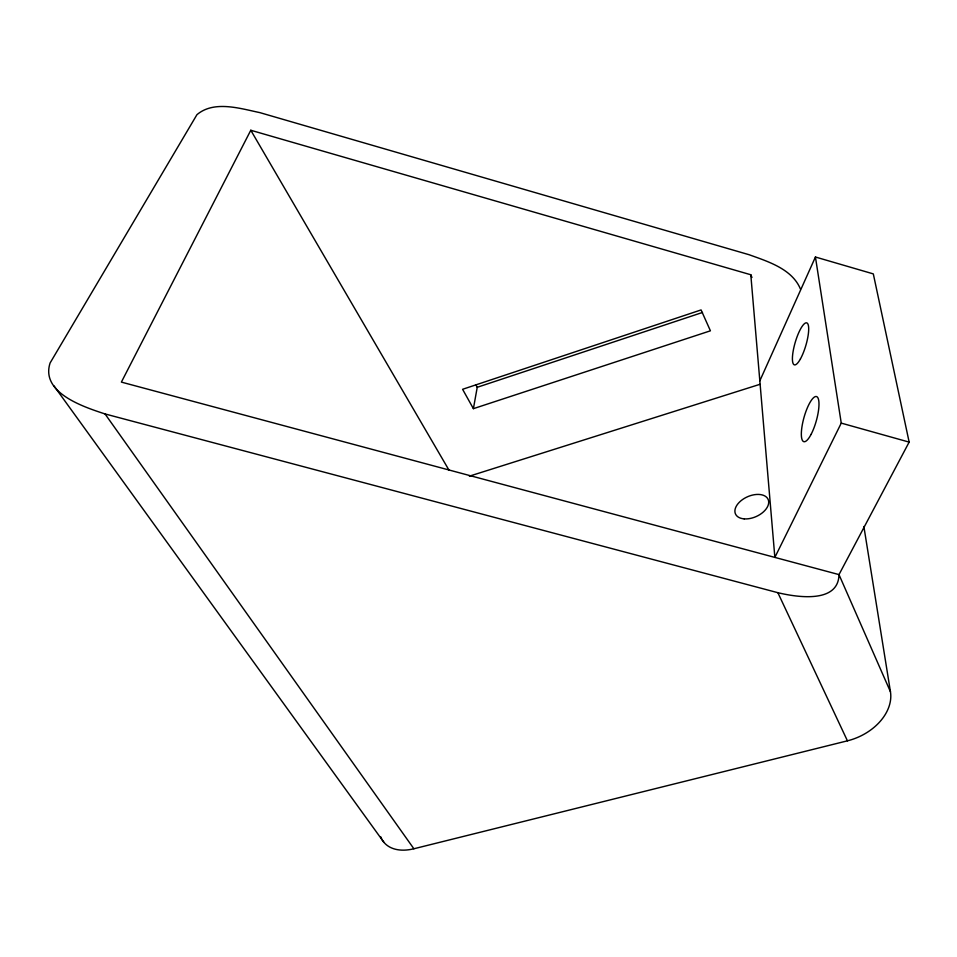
<?xml version="1.0" encoding="UTF-8"?>
<svg xmlns="http://www.w3.org/2000/svg" width="957" height="957" viewBox="0 0 957 957"><rect width="100%" height="100%" fill="white"/><g stroke="black" fill="none" stroke-linecap="round" stroke-linejoin="round"><path stroke-width="1.44" d="M473.404 408.663L462.59 389.296L701.074 309.936L710.417 330.811L473.404 408.663L477.232 387.298L475.82 384.738M759.834 380.826L815.436 257.014L873.31 273.893L909.15 442.11L838.99 574.607C838.464 603.891 796.451 597.156 777.862 592.694L105.019 413.938C83.821 406.976 40.35 392.837 50.099 362.978L196.927 114.696C214.033 100.162 240.087 108.5 259.861 112.627L749.092 254.718C768.004 261.548 792.193 268.953 800.471 289.11M815.436 257.014L841.251 423.114L774.859 557.405L750.802 274.755L250.794 130.26L121.383 382.106L838.99 574.607L890.453 691.779A49.226 35.612 -22.5 0 1 847.435 740.826L413.879 848.763A46.749 29.775 -38.7 0 1 380.635 836.645M477.232 387.298L702.498 312.46M469.373 476.167L759.942 384.319M841.251 423.114L909.15 442.11M53.987 385.91L383.913 842.327M105.019 413.938L413.879 848.763M250.794 130.26L449.12 470.365M777.862 592.694L847.435 740.826M750.802 274.755L751.951 277.47M863.872 526.494L890.453 691.779M744.175 518.873A17.872 10.802 -24 0 0 768.686 501.588A17.872 10.802 -24 0 0 742.548 499.554A17.872 10.802 -24 0 0 744.175 518.873M800.435 358.923A21.855 5.527 -73.6 0 0 807.66 323.61A21.855 5.527 -73.6 0 0 793.568 348.994A21.855 5.527 -73.6 0 0 800.435 358.923M811.069 434.406A23.423 6.376 -74.3 0 0 817.314 397.035A23.423 6.376 -74.3 0 0 802.11 425.865A23.423 6.376 -74.3 0 0 811.069 434.406"/></g></svg>
